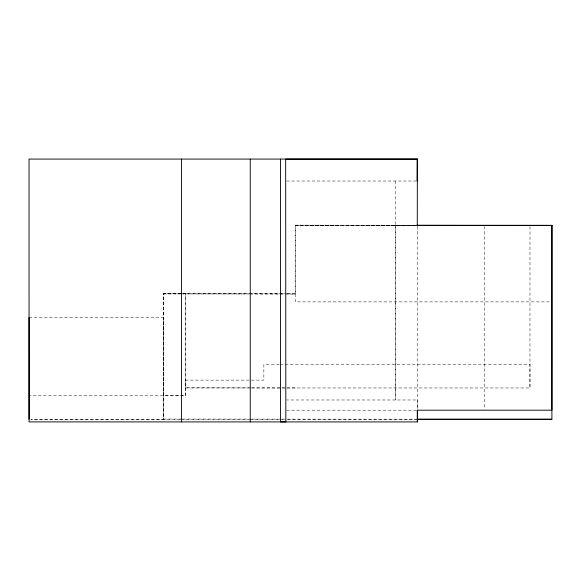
<?xml version="1.0" encoding="UTF-8"?>
<svg xmlns="http://www.w3.org/2000/svg" width="581" height="581" viewBox="0 0 581 581"><rect width="100%" height="100%" fill="white"/><g stroke="black" fill="none" stroke-linecap="round" stroke-linejoin="round"><path stroke-width="0.44" stroke-dasharray="2.9 2.18" d="M179.987 419.264L30.887 419.264L163.653 419.213L163.66 293.884L248.988 293.884M250.803 387.897L185.6 387.803L185.738 293.39L185.6 395.784L29.079 395.784M285.191 294.03L295.17 294.044L295.213 225.167L415.778 225.246M295.213 225.167L415.865 225.326L295.33 225.275L295.293 301.88L551.928 301.88M417.354 408.494L417.354 399.989L286.571 399.982M287.094 387.963L529.959 387.963L529.995 226.227M295.301 293.507L287.152 293.499M295.17 294.044L285.213 293.892M395.298 181.076L395.407 399.989L395.291 225.493L417.281 225.493M286.578 181.025L416.475 181.025M249.895 293.884L284.305 293.892M29.057 317.524L163.653 317.495L163.791 293.528L185.695 293.55M279.25 364.483L263.861 364.483L263.861 380.134L185.6 380.134L185.6 395.784L163.653 395.763L163.631 317.473L163.653 419.264M280.158 364.483L529.959 364.49L529.959 387.963M185.6 387.963L286.193 387.963M286.571 410.186L416.454 410.193M181.795 419.054L163.653 419.039L163.791 293.332L286.237 293.543M182.703 419.054L250.738 419.097M251.646 419.097L286.113 419.119M287.021 419.119L415.836 419.192L285.213 419.264M180.894 419.264L248.922 419.264M249.83 419.264L284.305 419.264M295.33 225.326L415.931 225.406M163.66 293.884L179.987 293.906M180.887 293.906L248.915 293.986M249.823 293.986L284.291 294.03M251.711 387.897L286.121 387.948M287.029 387.948L295.177 387.963M484.648 226.394L484.648 409.293M417.347 226.394L417.347 409.285"/><path stroke-width="0.87" d="M181.425 421.893L181.425 159.071M250.251 421.9L250.258 159.071M280.478 159.078L280.449 421.9L285.83 421.929L285.67 159.078L417.354 159.078L417.281 181.076L417.281 159.129M551.95 225.493L417.281 225.493L417.354 159.078L29.05 159.071L29.057 421.9L417.354 421.929L417.354 410.193L551.95 410.193L551.943 225.486L416.838 225.406M417.347 421.929L417.347 410.193M551.899 419.264L416.744 419.264L551.899 419.271L551.943 225.326L416.686 225.246M29.057 317.516L29.079 419.25"/></g></svg>
